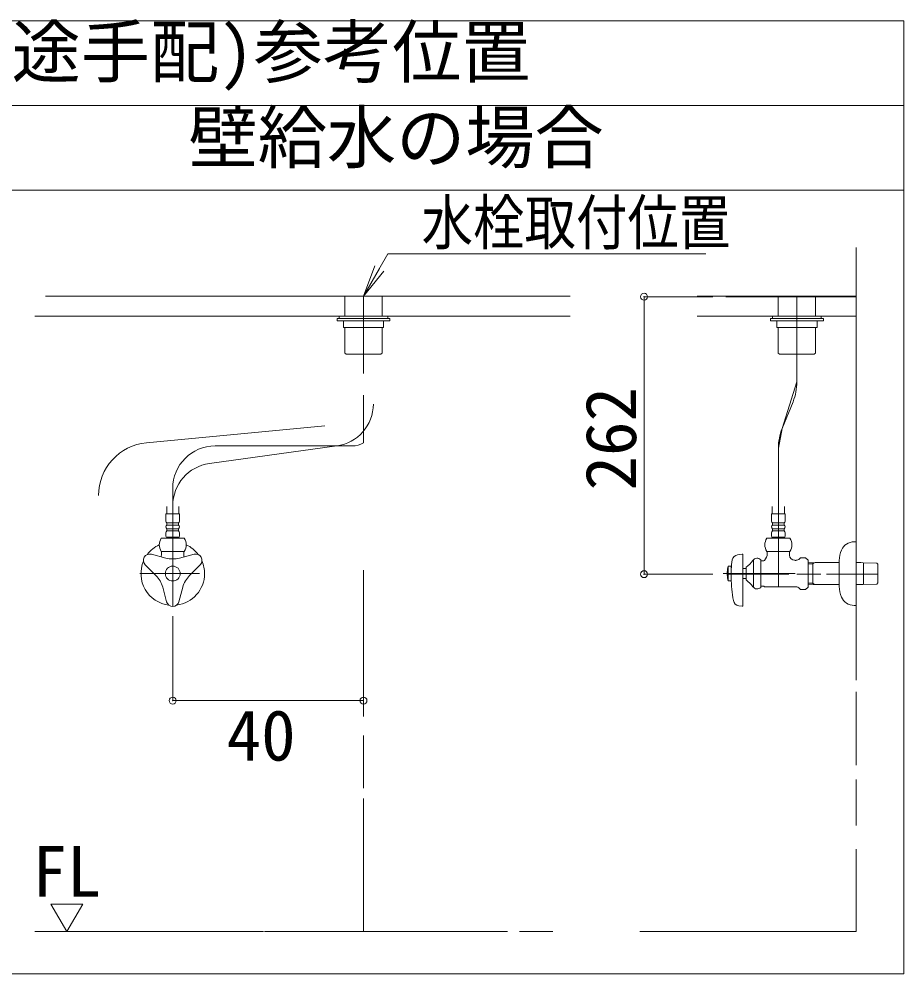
# Model space of a CAD drawing. Units: millimetres at full size, sheet at 1:10; details may follow other scales. Extents: x -749335 to 2004, y -1400 to 92633.
# Drawn here: x -1265 to -754, y -1369 to -817 of the extents above; entities that cross this region are included whole.
import ezdxf
from ezdxf.enums import TextEntityAlignment as Align

# ---------------------------------------------------------------- set-up
doc = ezdxf.new("R2010")
doc.units = ezdxf.units.MM
doc.header["$LTSCALE"] = 10
doc.header["$PDMODE"] = 32
doc.header["$PDSIZE"] = 4
doc.layers.add('2-1_什器図', color=7, linetype='Continuous', lineweight=15)
doc.styles.add('ＭＳ ゴシック', font='')
doc.styles.get('ＭＳ ゴシック').set_extended_font_data('MS Gothic')

msp = doc.modelspace()

# ---------------------------------------------------------------- linework, layer by layer
at = {"layer": '2-1_什器図', "lineweight": 18}
for p, q in [((-1794.98, -817.91), (-753.73, -817.91)), ((-1794.98, -866.91), (-753.73, -866.91))]:
    msp.add_line(p, q, dxfattribs=at)
at = {"layer": '2-1_什器図'}
for p, q in [((-1274.35, -915.91), (-753.73, -915.91)), ((-781.29, -948.98), (-781.29, -977.54)), ((-781.29, -948.98), (-781.29, -1038.89)), ((-1066.1, -977.16), (-1051.96, -952.66)), ((-1051.96, -952.66), (-868.21, -952.66)), ((-1066.1, -977.16), (-1059.57, -959.71)), ((-1066.1, -977.16), (-1056.91, -961.24)), ((-1066.1, -977.16), (-1054.26, -962.77)), ((-1249.99, -977.16), (-946.66, -977.16)), ((-946.66, -977.16), (-1249.03, -977.16)), ((-1076.82, -977.16), (-1076.82, -988.79)), ((-1066.1, -977.19), (-1066.1, -1022.01)), ((-1055.38, -988.79), (-1055.38, -977.16)), ((-826.31, -988.79), (-826.31, -977.16)), ((-815.59, -1026.75), (-815.59, -977.16)), ((-804.87, -977.16), (-804.87, -988.79)), ((-855.02, -977.54), (-856.67, -977.54)), ((-781.29, -977.54), (-855.02, -977.54)), ((-781.29, -977.54), (-781.29, -1012.32)), ((-1255.98, -988.79), (-1243.72, -988.79)), ((-946.66, -988.79), (-1249.17, -988.79)), ((-1081.41, -990.02), (-1081.41, -991.55)), ((-1050.79, -990.02), (-1081.41, -990.02)), ((-1081.41, -991.55), (-1050.79, -991.55)), ((-1080.19, -988.79), (-1052.01, -988.79)), ((-1080.19, -990.02), (-1080.19, -988.79)), ((-1052.01, -990.02), (-1080.19, -990.02)), ((-1054.46, -991.55), (-1077.74, -991.55)), ((-1077.74, -991.55), (-1077.74, -995.23)), ((-1054.46, -995.23), (-1054.46, -991.55)), ((-1052.01, -988.79), (-1052.01, -990.02)), ((-1050.79, -991.55), (-1050.79, -990.02)), ((-1050.79, -990.94), (-1050.79, -991.55)), ((-873.16, -988.79), (-855.31, -988.79)), ((-781.29, -988.79), (-856.68, -988.79)), ((-856.36, -988.79), (-781.29, -988.79)), ((-830.9, -991.55), (-830.9, -990.02)), ((-830.9, -990.02), (-800.28, -990.02)), ((-830.9, -990.94), (-830.9, -991.55)), ((-800.28, -991.55), (-830.9, -991.55)), ((-829.68, -988.79), (-829.68, -990.02)), ((-801.5, -988.79), (-829.68, -988.79)), ((-829.68, -990.02), (-801.5, -990.02)), ((-827.23, -991.55), (-803.95, -991.55)), ((-827.23, -995.23), (-827.23, -991.55)), ((-803.95, -991.55), (-803.95, -995.23)), ((-801.5, -990.02), (-801.5, -988.79)), ((-800.28, -990.02), (-800.28, -991.55)), ((-1077.74, -995.23), (-1054.46, -995.23)), ((-1076.82, -995.23), (-1076.82, -1010.17)), ((-1055.38, -1010.17), (-1055.38, -995.23)), ((-803.95, -995.23), (-827.23, -995.23)), ((-826.31, -1010.17), (-826.31, -995.23)), ((-804.87, -995.23), (-804.87, -1010.17)), ((-1076.36, -1010.63), (-1076.82, -1010.17)), ((-1055.38, -1010.17), (-1055.84, -1010.63)), ((-826.31, -1010.17), (-825.85, -1010.63)), ((-805.33, -1010.63), (-804.87, -1010.17)), ((-1076.21, -1010.78), (-1076.36, -1010.63)), ((-1076.21, -1010.78), (-1056.55, -1010.78)), ((-1056.55, -1010.78), (-1055.99, -1010.78)), ((-1055.84, -1010.63), (-1055.99, -1010.78)), ((-825.85, -1010.63), (-825.69, -1010.78)), ((-825.14, -1010.78), (-825.69, -1010.78)), ((-805.48, -1010.78), (-825.14, -1010.78)), ((-805.48, -1010.78), (-805.33, -1010.63)), ((-781.29, -1032.05), (-781.29, -1055.82)), ((-1066.1, -1034.4), (-1066.1, -1061.94)), ((-817.81, -1038.21), (-824.07, -1053.72)), ((-1191.51, -1061.93), (-1088.43, -1052.1)), ((-781.29, -1049.85), (-781.29, -1073.09)), ((-1155.2, -1073.99), (-1081.55, -1063.84)), ((-1151.85, -1063.84), (-1081.55, -1063.84)), ((-1072.65, -1063.84), (-1081.55, -1063.84)), ((-826.3, -1065.18), (-826.3, -1145.29)), ((-781.29, -1063.46), (-781.29, -1192.43)), ((-781.29, -1086.04), (-781.29, -1199.37)), ((-1176.35, -1088.34), (-1176.35, -1098.26)), ((-1176.35, -1098.26), (-1176.35, -1156.62)), ((-1176.35, -1098.26), (-1176.35, -1156.62)), ((-1172.43, -1103.15), (-1180.27, -1103.15)), ((-1180.27, -1103.15), (-1180.27, -1107.28)), ((-1179.86, -1098.92), (-1179.86, -1103.15)), ((-1172.82, -1103.15), (-1172.82, -1098.92)), ((-1172.43, -1107.28), (-1172.43, -1103.15)), ((-830.22, -1103.15), (-822.38, -1103.15)), ((-830.22, -1107.28), (-830.22, -1103.15)), ((-829.82, -1103.15), (-829.83, -1098.92)), ((-822.78, -1098.92), (-822.78, -1103.15)), ((-822.38, -1103.15), (-822.38, -1107.28)), ((-1179.72, -1108.35), (-1172.98, -1108.35)), ((-1179.72, -1109.58), (-1179.72, -1108.35)), ((-1172.98, -1109.58), (-1179.72, -1109.58)), ((-1172.98, -1108.35), (-1172.98, -1109.58)), ((-822.93, -1108.35), (-829.66, -1108.35)), ((-829.66, -1108.35), (-829.66, -1109.58)), ((-829.66, -1109.58), (-822.93, -1109.58)), ((-822.93, -1109.58), (-822.93, -1108.35)), ((-1180.27, -1114.02), (-1180.27, -1116.01)), ((-1179.72, -1111.72), (-1172.98, -1111.72)), ((-1179.72, -1112.95), (-1179.72, -1111.72)), ((-1172.98, -1112.95), (-1179.72, -1112.95)), ((-1172.98, -1111.72), (-1172.98, -1112.95)), ((-1172.43, -1116.01), (-1172.43, -1114.02)), ((-830.22, -1116.01), (-830.22, -1114.02)), ((-822.93, -1111.72), (-829.66, -1111.72)), ((-829.66, -1111.72), (-829.66, -1112.95)), ((-829.66, -1112.95), (-822.93, -1112.95)), ((-822.93, -1112.95), (-822.93, -1111.72)), ((-822.38, -1114.02), (-822.38, -1116.01)), ((-1183.01, -1117.24), (-1169.69, -1117.24)), ((-1179.66, -1116.62), (-1173.04, -1116.62)), ((-819.64, -1117.24), (-832.95, -1117.24)), ((-822.99, -1116.62), (-829.6, -1116.62)), ((-781.29, -1119.26), (-782.51, -1119.26)), ((-781.29, -1119.26), (-781.29, -1155.82)), ((-1188.66, -1126.43), (-1180.31, -1128.66)), ((-1169.69, -1124.77), (-1183.01, -1124.77)), ((-1182.78, -1124.77), (-1182.78, -1126)), ((-1182.78, -1124.77), (-1182.07, -1124.77)), ((-1182.07, -1124.77), (-1170.63, -1124.77)), ((-1164.04, -1126.43), (-1172.39, -1128.66)), ((-1170.63, -1124.77), (-1169.92, -1124.77)), ((-1169.92, -1124.77), (-1169.92, -1126)), ((-1169.92, -1126), (-1169.92, -1126.91)), ((-849.85, -1126.73), (-847.16, -1126.35)), ((-832.95, -1124.77), (-819.64, -1124.77)), ((-832.73, -1124.77), (-832.02, -1124.77)), ((-832.73, -1124.77), (-832.73, -1126)), ((-832.02, -1124.77), (-820.58, -1124.77)), ((-820.58, -1124.77), (-819.86, -1124.77)), ((-846.81, -1126.65), (-846.81, -1156.27)), ((-840.73, -1132.32), (-840.73, -1129.62)), ((-836.4, -1145.64), (-836.4, -1129.63)), ((-834.62, -1130.28), (-834.31, -1129.98)), ((-816.8, -1129.98), (-816.24, -1129.98)), ((-813.43, -1128.44), (-814.07, -1129.08)), ((-810.53, -1128.44), (-813.43, -1128.44)), ((-810.53, -1128.44), (-809.15, -1129.82)), ((-809.15, -1145.44), (-809.15, -1129.82)), ((-809.15, -1131.42), (-806.08, -1131.36)), ((-805.1, -1131.32), (-806.39, -1132.07)), ((-806.39, -1131.36), (-806.39, -1143.91)), ((-806.08, -1131.36), (-804.79, -1131.32)), ((-791.09, -1130.16), (-791.09, -1145.11)), ((-781.29, -1131.32), (-778.59, -1131.32)), ((-778.59, -1131.32), (-777.3, -1131.36)), ((-777.3, -1131.36), (-769.43, -1131.53)), ((-776.99, -1132.07), (-776.99, -1131.36)), ((-769.43, -1131.53), (-768.72, -1132.28)), ((-1192.21, -1132.57), (-1186.1, -1138.68)), ((-1160.49, -1132.57), (-1166.6, -1138.68)), ((-1066.1, -1135.62), (-1066.1, -1220.32)), ((-855.27, -1133.34), (-855.47, -1134.11)), ((-855.27, -1133.34), (-853.55, -1133.34)), ((-855.27, -1133.34), (-855.27, -1141.92)), ((-853.55, -1141.92), (-853.55, -1133.34)), ((-846.81, -1134.72), (-844.98, -1134.72)), ((-844.98, -1133.96), (-844.98, -1141.31)), ((-840.73, -1132.32), (-840.73, -1142.95)), ((-809.15, -1132.14), (-806.39, -1132.08)), ((-776.99, -1143.91), (-776.99, -1132.07)), ((-768.72, -1132.28), (-768.72, -1132.28)), ((-768.72, -1132.58), (-768.72, -1132.28)), ((-768.72, -1142.68), (-768.72, -1132.58)), ((-1195.34, -1137.63), (-1190.87, -1137.63)), ((-1194.73, -1137.63), (-1160.85, -1137.63)), ((-816.65, -1137.63), (-858.1, -1137.63)), ((-820.22, -1137.98), (-855.27, -1137.98)), ((-844.98, -1140.54), (-846.81, -1140.54)), ((-801.71, -1137.98), (-815.67, -1137.98)), ((-768.72, -1137.98), (-798.39, -1137.98)), ((-768.72, -1142.99), (-769.43, -1143.74)), ((-768.72, -1142.99), (-768.72, -1142.68)), ((-768.72, -1142.99), (-768.72, -1142.99)), ((-1179.9, -1153.9), (-1182.14, -1145.55)), ((-1172.8, -1153.9), (-1170.56, -1145.55)), ((-836.4, -1144.98), (-835.48, -1144.98)), ((-835.48, -1144.98), (-834.62, -1144.98)), ((-834.62, -1144.98), (-834.31, -1145.29)), ((-834.31, -1145.29), (-816.24, -1145.29)), ((-813.43, -1146.83), (-814.07, -1146.18)), ((-806.39, -1143.19), (-809.15, -1143.12)), ((-806.08, -1143.91), (-809.15, -1143.84)), ((-806.39, -1143.19), (-805.1, -1143.94)), ((-804.79, -1143.94), (-806.08, -1143.91)), ((-791.69, -1143.94), (-804.79, -1143.94)), ((-791.09, -1143.94), (-791.69, -1143.94)), ((-778.59, -1143.94), (-781.29, -1143.94)), ((-777.3, -1143.91), (-778.59, -1143.94)), ((-769.43, -1143.74), (-777.3, -1143.91)), ((-849.13, -1156.29), (-847.16, -1156.57)), ((-1066.1, -1178.31), (-1066.1, -1216.87)), ((-781.29, -1206.04), (-781.29, -1248.48)), ((-1066.1, -1231.33), (-1066.1, -1261.67)), ((-781.29, -1256.75), (-781.29, -1283.28)), ((-1066.1, -1267.64), (-1066.1, -1344.66)), ((-781.29, -1297.05), (-781.29, -1344.66)), ((-1246.79, -1328.74), (-1228.41, -1328.74)), ((-1237.6, -1344.66), (-1246.79, -1328.74)), ((-1228.41, -1328.74), (-1237.6, -1344.66)), ((-1255.98, -1344.66), (-1153.99, -1344.66)), ((-1237.6, -1344.66), (-1165.47, -1344.66)), ((-1153.99, -1344.66), (-1123.87, -1344.66)), ((-1151.12, -1344.66), (-1137.73, -1344.66)), ((-1123.39, -1344.66), (-985.83, -1344.66)), ((-1110.48, -1344.66), (-982.88, -1344.66)), ((-975.93, -1344.66), (-956.66, -1344.66)), ((-906.45, -1344.66), (-781.29, -1344.66)), ((-873.16, -1344.66), (-781.29, -1344.66))]:
    msp.add_line(p, q, dxfattribs=at)
at = {"layer": '2-1_什器図', "color": 4, "lineweight": 9}
for p, q in [((-903.91, -977.54), (-903.91, -1137.98)), ((-903.91, -977.54), (-864.25, -977.54)), ((-903.91, -1137.98), (-864.25, -1137.98)), ((-1176.35, -1211.08), (-1176.35, -1162.33)), ((-1066.1, -1211.08), (-1066.1, -1162.33)), ((-1176.35, -1211.08), (-1066.1, -1211.08))]:
    msp.add_line(p, q, dxfattribs=at)
at = {"layer": '2-1_什器図', "lineweight": 18}
msp.add_lwpolyline([(-753.73, -817.91), (-753.73, -1369.16), (-1274.35, -1369.16)], dxfattribs=at)
at = {"layer": '2-1_什器図'}
for points in [[(-873.16, -977.16), (-855.35, -977.16), (-781.29, -977.16)], [(-826.3, -1145.29), (-826.3, -1065.18), (-824.07, -1053.72), (-815.59, -1026.75), (-815.59, -977.16)], [(-1055.99, -1010.78), (-1056.06, -1010.78), (-1067.33, -1010.78)], [(-825.69, -1010.78), (-825.63, -1010.78), (-814.36, -1010.78)], [(-1179.72, -1116.62), (-1180.03, -1116.93), (-1180.03, -1117.24)], [(-1172.68, -1117.24), (-1172.68, -1116.93), (-1172.98, -1116.62)], [(-829.97, -1117.24), (-829.97, -1116.93), (-829.66, -1116.62)], [(-822.93, -1116.62), (-822.62, -1116.93), (-822.62, -1117.24)], [(-819.86, -1124.77), (-819.86, -1126), (-819.86, -1126.91)], [(-834.62, -1130.28), (-835.48, -1130.28), (-836.4, -1130.28)], [(-804.79, -1131.32), (-791.69, -1131.32), (-791.09, -1131.32)], [(-853.55, -1141.92), (-855.27, -1141.92), (-855.43, -1141.31)], [(-840.73, -1142.95), (-840.73, -1145.29), (-840.73, -1145.49)], [(-809.15, -1145.44), (-810.53, -1146.83), (-813.43, -1146.83)], [(-782.51, -1156.01), (-781.29, -1156.01), (-781.29, -1155.82)]]:
    msp.add_lwpolyline(points, dxfattribs=at)
msp.add_circle((-1176.35, -1137.63), 4.29, dxfattribs=at)
for centre, radius, start, end in [((-846.21, -1026.75), 30.62, 338.0274, 0), ((-1084.9, -1039.57), 24.5, 277.85, 0), ((-795.67, -1065.18), 30.62, 158.0274, 180), ((-1188.6, -1092.42), 30.62, 95.4458, 180), ((-1151.85, -1088.34), 24.5, 90, 180), ((-1072.65, -1051.59), 12.25, 270, 302.324), ((-1151.85, -1098.26), 24.5, 97.85, 180), ((-1178.95, -1107.28), 1.32, 180, 234.4322), ((-1178.95, -1110.65), 1.32, 125.5678, 234.4322), ((-1173.75, -1107.28), 1.32, 305.5678, 0), ((-1173.75, -1110.65), 1.32, 305.5678, 54.4322), ((-828.9, -1107.28), 1.32, 180, 234.4322), ((-828.9, -1110.65), 1.32, 125.5678, 234.4322), ((-823.69, -1107.28), 1.32, 305.5678, 0), ((-823.69, -1110.65), 1.32, 305.5678, 54.4322), ((-1178.95, -1114.02), 1.32, 125.5678, 180), ((-1173.75, -1114.02), 1.32, 0, 54.4322), ((-828.9, -1114.02), 1.32, 125.5678, 180), ((-823.69, -1114.02), 1.32, 0, 54.4322), ((-1177.42, -1121), 6.74, 146.007, 213.993), ((-1179.66, -1116.01), 0.613, 180, 270), ((-1173.04, -1116.01), 0.613, 270, 0), ((-1175.28, -1121), 6.74, 326.007, 33.993), ((-827.37, -1121), 6.74, 146.007, 213.993), ((-829.6, -1116.01), 0.613, 180, 270), ((-822.99, -1116.01), 0.613, 270, 0), ((-825.22, -1121), 6.74, 326.007, 33.993), ((-782.51, -1127.22), 7.96, 90, 156.4435), ((-1189.61, -1129.98), 3.67, 75, 225), ((-1176.35, -1137.63), 18.38, 115.1507, 143.0569), ((-1188.55, -1126), 5.77, 340.6411, 0), ((-1176.35, -1137.63), 18.38, 36.9431, 64.8493), ((-1163.09, -1129.98), 3.67, 315, 105), ((-847.12, -1126.65), 0.306, 0, 98.0041), ((-838.49, -1126), 5.77, 316.4444, 0), ((-775.78, -1130.16), 15.31, 156.4435, 180), ((-1176.35, -1137.63), 18.38, 156.9431, 263.0569), ((-1176.35, -1113.87), 15.31, 255, 285), ((-1166.86, -1126.91), 3.06, 180, 199.8361), ((-1176.35, -1137.63), 18.38, 0, 23.0569), ((-807.67, -1137.41), 45.94, 170.4085, 177.2214), ((-849.34, -1130.37), 3.67, 98.0041, 170.4085), ((-853.19, -1121.76), 14.7, 303.9592, 326.0408), ((-838.55, -1131.81), 3.06, 45.573, 143.1301), ((-816.8, -1126.91), 3.06, 180, 270), ((-816.24, -1126.91), 3.06, 270, 315), ((-840.57, -1137.63), 15.31, 166.7029, 180), ((-1196.93, -1149.51), 15.31, 15, 45), ((-1176.35, -1137.63), 18.38, 276.9431, 0), ((-1155.77, -1149.51), 15.31, 135, 165), ((-840.57, -1137.63), 15.31, 180, 193.2971), ((-840.57, -1137.63), 15.31, 193.2971, 193.8865), ((-761.68, -1137.63), 91.91, 181.5275, 189.8029), ((-853.19, -1153.5), 14.7, 33.9592, 56.0408), ((-838.55, -1143.45), 3.06, 216.8699, 314.427), ((-816.24, -1148.35), 3.06, 45, 90), ((-775.78, -1145.11), 15.31, 180, 203.5565), ((-1176.35, -1152.94), 3.67, 195, 345), ((-848.62, -1152.65), 3.67, 189.8029, 262), ((-782.51, -1148.04), 7.96, 203.5565, 270), ((-847.12, -1156.27), 0.306, 262, 0)]:
    msp.add_arc(centre, radius, start, end, dxfattribs=at)
at = {"layer": '2-1_什器図', "color": 6}
for p in [(-903.91, -977.54), (-903.91, -1137.98), (-1176.35, -1211.08), (-1066.1, -1211.08)]:
    msp.add_point(p, dxfattribs=at)

# ---------------------------------------------------------------- texts
at = {"layer": '2-1_什器図', "style": 'ＭＳ ゴシック'}
for s, p in [('止水栓(別途手配)参考位置', (-1449.5, -859.35)), ('壁給水の場合', (-1167.26, -908.81)), ('40', (-1145.22, -1254.6)), ('FL', (-1257.5, -1333.31))]:
    msp.add_text(s, height=29.33, dxfattribs=at).set_placement(p, align=Align.BOTTOM_LEFT)
at = {"layer": '2-1_什器図', "style": 'ＭＳ ゴシック', "width": 0.85}
msp.add_text('水栓取付位置', height=25.66, dxfattribs=at).set_placement((-1032.54, -955.06), align=Align.BOTTOM_LEFT)
at = {"layer": '2-1_什器図', "style": 'ＭＳ ゴシック'}
msp.add_text('262', height=29.33, rotation=90, dxfattribs=at).set_placement((-899.72, -1089.59), align=Align.BOTTOM_LEFT)

doc.saveas('drawing.dxf')
